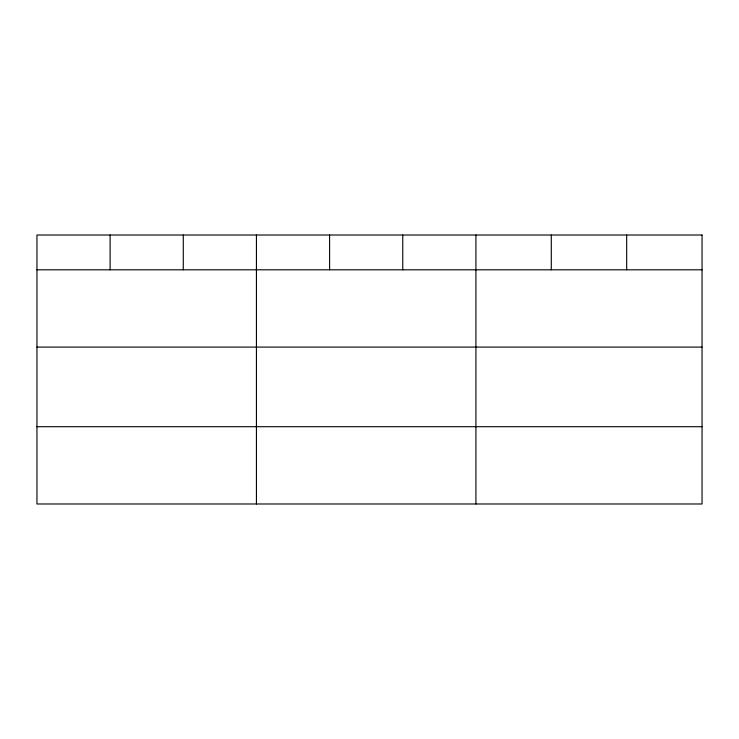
<?xml version="1.0" encoding="UTF-8"?>
<svg xmlns="http://www.w3.org/2000/svg" width="739" height="739" viewBox="0 0 739 739"><rect width="100%" height="100%" fill="white"/><g stroke="black" fill="none" stroke-linecap="round" stroke-linejoin="round"><path stroke-width="1.11" d="M36.95 269.809L702.05 269.809M36.95 347.09L702.05 347.09M36.95 426.708L702.05 426.708M626.672 235.011L626.672 269.809M551.294 235.011L551.294 269.809M475.916 235.011L475.916 503.989M402.755 235.011L402.755 269.809M329.594 235.011L329.594 269.809M256.433 235.011L256.433 503.989M183.272 235.011L183.272 269.809M110.111 235.011L110.111 269.809M702.05 235.011L36.95 235.011L36.95 503.989L702.05 503.989L702.05 235.011"/></g></svg>
